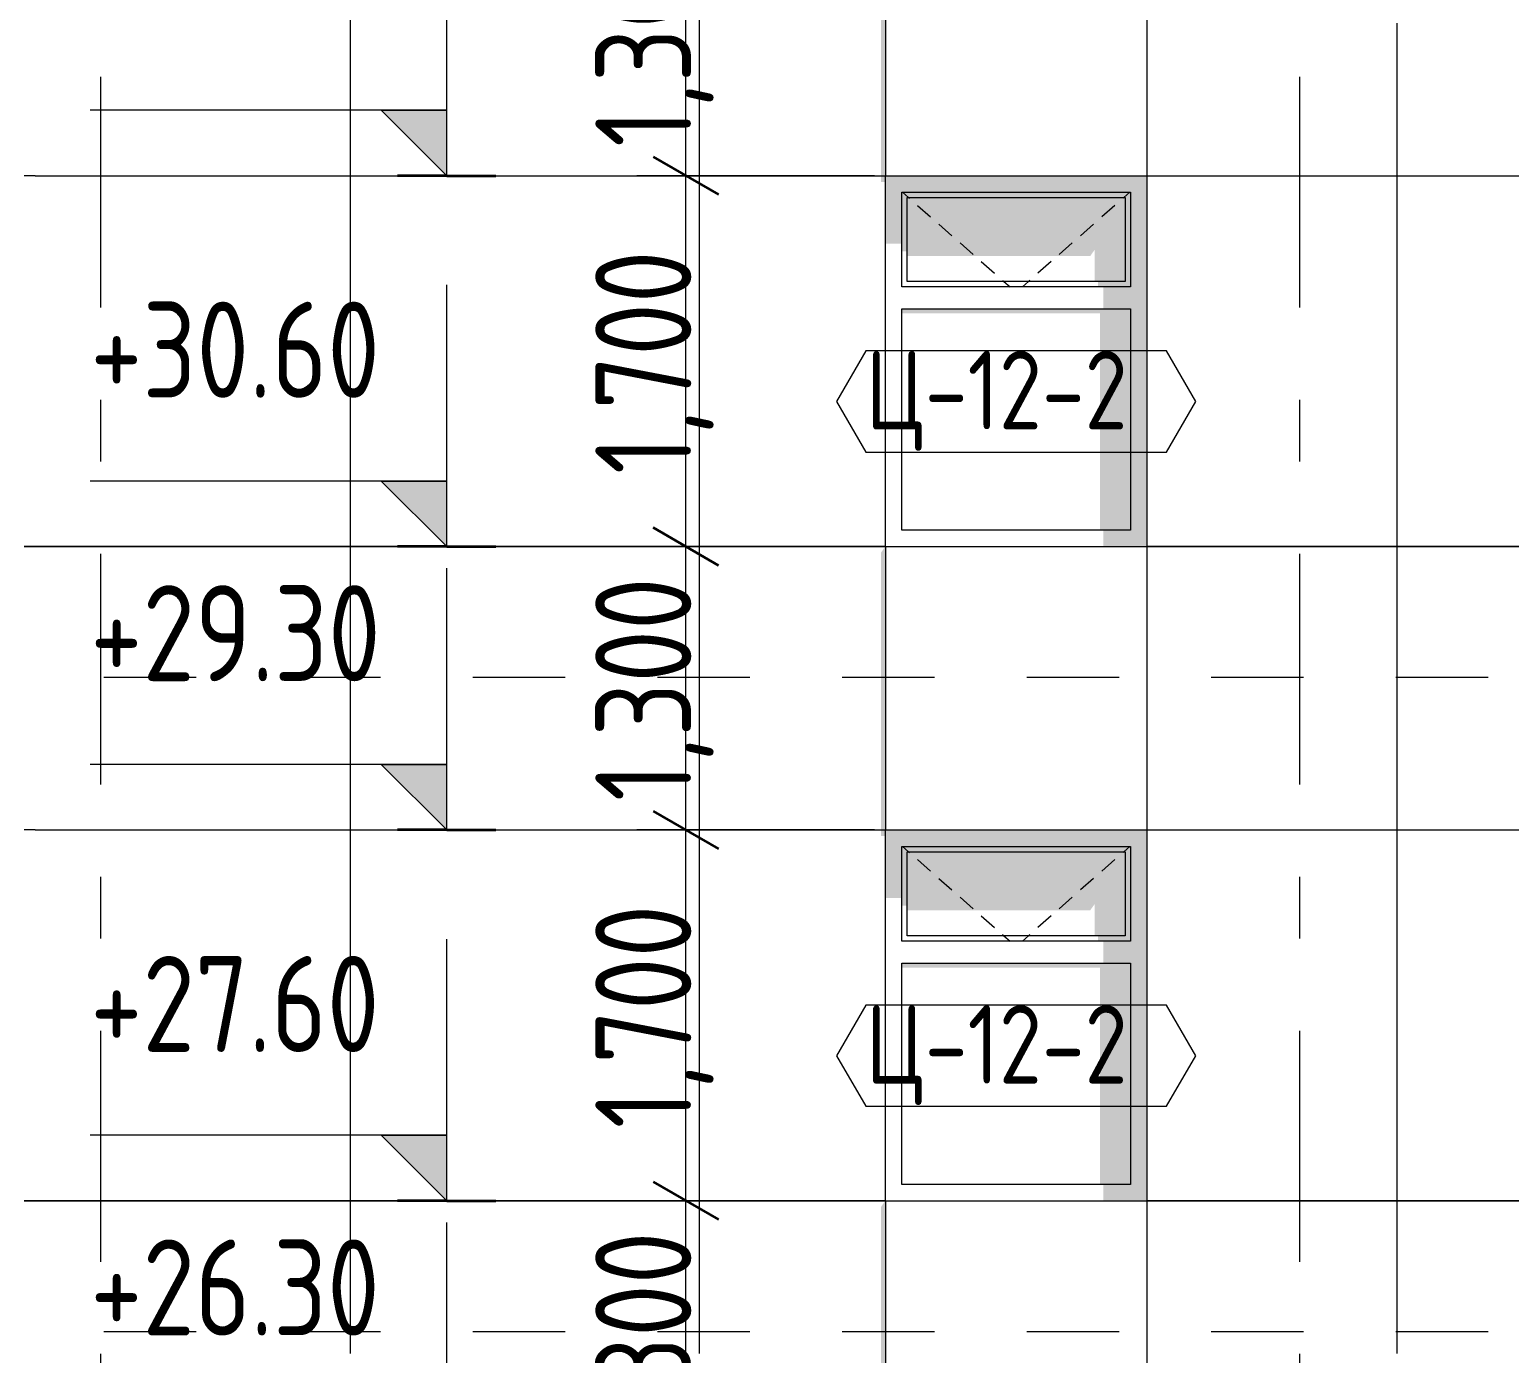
# Model space of a CAD drawing. Header units: millimetres. Extents: x 18162 to 7085488, y 72188 to 247925.
# Drawn here: x 5953633 to 5960420, y 118456 to 124526 of the extents above; entities that cross this region are included whole.
import ezdxf
from ezdxf.enums import TextEntityAlignment as Align

# ---------------------------------------------------------------- set-up
doc = ezdxf.new("R2010")
doc.units = ezdxf.units.MM
doc.header["$MEASUREMENT"] = 0
doc.linetypes.add('Dashed', pattern=[423.333333, 211.666667, -211.666667])
doc.linetypes.add('Double Dashed', pattern=[1093.611073, 529.166651, -211.666656, 141.111112, -211.666656])
for name, color, linetype in [('Archicad Windows', 7, 'Continuous'), ('Structural - Bearing', 7, 'Continuous'), ('Structural - Grid', 7, 'Continuous')]:
    doc.layers.add(name, color=color, linetype=linetype)
doc.styles.add('GENERATED_STYLE_3', font='', dxfattribs={"width": 0.8})
doc.styles.get('GENERATED_STYLE_3').set_extended_font_data('ISOCPEUR MON')
doc.dimstyles.new('GENERATED_STYLE__32', dxfattribs={"dimtxt": 440.00001, "dimasz": 228, "dimexe": 0.18, "dimexo": 50, "dimgap": 0, "dimtad": 1, "dimdec": 0, "dimzin": 0, "dimdsep": 46, "dimtxsty": 'GENERATED_STYLE_3', "dimblk": 'ARROWHEAD_2', "dimblk1": 'ARROWHEAD_2', "dimblk2": 'ARROWHEAD_2', "dimcen": 0.09, "dimclrd": 13, "dimclre": 13, "dimclrt": 13, "dimadec": 0, "dimazin": 0, "dimtfac": 1, "dimtdec": 4, "dimtmove": 0, "dimatfit": 3, "dimfxl": 1, "dimtolj": 1, "dimtzin": 0, "dimarcsym": 0})

# ---------------------------------------------------------------- blocks, each defined once
blk = doc.blocks.new('*X2851', base_point=(6050603.8, 91556.2))
at = {"layer": 'Structural - Bearing', "color": 8, "linetype": 'Continuous', "lineweight": 13}
for p, q in [((5953658.1, 120856.2), (5953608.1, 120856.2)), ((5953658.1, 119156.2), (5953608.1, 119156.2)), ((5953608.1, 119156.2), (5953658.1, 119156.2))]:
    blk.add_line(p, q, dxfattribs=at)
blk = doc.blocks.new('*X2852', base_point=(6050603.8, 91556.2))
at = {"layer": 'Structural - Bearing', "color": 8, "linetype": 'Continuous', "lineweight": 13}
for p, q in [((5955103.8, 121456.2), (5955103.8, 119156.2)), ((5956703.8, 121456.2), (5956703.8, 119156.2)), ((5953658.1, 120856.2), (5954603.8, 120856.2)), ((5954603.8, 120856.2), (5955103.8, 120856.2)), ((5955103.8, 120856.2), (5956203.8, 120856.2)), ((5956203.8, 120856.2), (5956703.8, 120856.2)), ((5956703.8, 120856.2), (5957558.1, 120856.2)), ((5953658.1, 119156.2), (5954603.8, 119156.2)), ((5954603.8, 119156.2), (5953658.1, 119156.2)), ((5955103.8, 119156.2), (5954603.8, 119156.2)), ((5954603.8, 119156.2), (5955103.8, 119156.2)), ((5955103.8, 119156.2), (5956203.8, 119156.2)), ((5955103.8, 119156.2), (5955103.8, 118556.2)), ((5956203.8, 119156.2), (5955103.8, 119156.2)), ((5956703.8, 119156.2), (5956203.8, 119156.2)), ((5956203.8, 119156.2), (5956703.8, 119156.2)), ((5956703.8, 119156.2), (5957558.1, 119156.2)), ((5956703.8, 119156.2), (5956703.8, 118556.2)), ((5957558.1, 119156.2), (5956703.8, 119156.2)), ((5955103.8, 118556.2), (5955103.8, 118456.2)), ((5956703.8, 118556.2), (5956703.8, 118456.2))]:
    blk.add_line(p, q, dxfattribs=at)
blk = doc.blocks.new('*X2853', base_point=(6050603.8, 91556.2))
at = {"layer": 'Structural - Bearing', "color": 8, "linetype": 'Continuous', "lineweight": 13}
for p, q in [((5959903.8, 121456.2), (5959903.8, 119156.2)), ((5958758.1, 120856.2), (5959403.8, 120856.2)), ((5959403.8, 120856.2), (5959903.8, 120856.2)), ((5959903.8, 120856.2), (5960558.1, 120856.2)), ((5958758.1, 119156.2), (5959403.8, 119156.2)), ((5959403.8, 119156.2), (5958758.1, 119156.2)), ((5959903.8, 119156.2), (5959403.8, 119156.2)), ((5959403.8, 119156.2), (5959903.8, 119156.2)), ((5959903.8, 119156.2), (5960558.1, 119156.2)), ((5959903.8, 119156.2), (5959903.8, 118556.2)), ((5960558.1, 119156.2), (5959903.8, 119156.2)), ((5959903.8, 118556.2), (5959903.8, 118456.2))]:
    blk.add_line(p, q, dxfattribs=at)
blk = doc.blocks.new('*X2858', base_point=(6050603.8, 91556.2))
at = {"layer": 'Structural - Bearing', "color": 8, "linetype": 'Continuous', "lineweight": 13}
for p, q in [((5953658.1, 123856.2), (5953608.1, 123856.2)), ((5953658.1, 122156.2), (5953608.1, 122156.2)), ((5953608.1, 122156.2), (5953658.1, 122156.2))]:
    blk.add_line(p, q, dxfattribs=at)
blk = doc.blocks.new('*X2859', base_point=(6050603.8, 91556.2))
at = {"layer": 'Structural - Bearing', "color": 8, "linetype": 'Continuous', "lineweight": 13}
for p, q in [((5955103.8, 124456.2), (5955103.8, 122156.2)), ((5956703.8, 124456.2), (5956703.8, 122156.2)), ((5953658.1, 123856.2), (5954603.8, 123856.2)), ((5954603.8, 123856.2), (5955103.8, 123856.2)), ((5955103.8, 123856.2), (5956203.8, 123856.2)), ((5956203.8, 123856.2), (5956703.8, 123856.2)), ((5956703.8, 123856.2), (5957558.1, 123856.2)), ((5953658.1, 122156.2), (5954603.8, 122156.2)), ((5954603.8, 122156.2), (5953658.1, 122156.2)), ((5955103.8, 122156.2), (5954603.8, 122156.2)), ((5954603.8, 122156.2), (5955103.8, 122156.2)), ((5955103.8, 122156.2), (5956203.8, 122156.2)), ((5955103.8, 122156.2), (5955103.8, 121556.2)), ((5956203.8, 122156.2), (5955103.8, 122156.2)), ((5956703.8, 122156.2), (5956203.8, 122156.2)), ((5956203.8, 122156.2), (5956703.8, 122156.2)), ((5956703.8, 122156.2), (5957558.1, 122156.2)), ((5956703.8, 122156.2), (5956703.8, 121556.2)), ((5957558.1, 122156.2), (5956703.8, 122156.2)), ((5955103.8, 121556.2), (5955103.8, 121456.2)), ((5956703.8, 121556.2), (5956703.8, 121456.2))]:
    blk.add_line(p, q, dxfattribs=at)
blk = doc.blocks.new('*X2860', base_point=(6050603.8, 91556.2))
at = {"layer": 'Structural - Bearing', "color": 8, "linetype": 'Continuous', "lineweight": 13}
for p, q in [((5959903.8, 124456.2), (5959903.8, 122156.2)), ((5958758.1, 123856.2), (5959403.8, 123856.2)), ((5959403.8, 123856.2), (5959903.8, 123856.2)), ((5959903.8, 123856.2), (5960558.1, 123856.2)), ((5958758.1, 122156.2), (5959403.8, 122156.2)), ((5959403.8, 122156.2), (5958758.1, 122156.2)), ((5959903.8, 122156.2), (5959403.8, 122156.2)), ((5959403.8, 122156.2), (5959903.8, 122156.2)), ((5959903.8, 122156.2), (5960558.1, 122156.2)), ((5959903.8, 122156.2), (5959903.8, 121556.2)), ((5960558.1, 122156.2), (5959903.8, 122156.2)), ((5959903.8, 121556.2), (5959903.8, 121456.2))]:
    blk.add_line(p, q, dxfattribs=at)
blk = doc.blocks.new('*X2866', base_point=(6050603.8, 91556.2))
at = {"layer": 'Structural - Bearing', "color": 8, "linetype": 'Continuous', "lineweight": 13}
for p, q in [((5955103.8, 127456.2), (5955103.8, 125156.2)), ((5956703.8, 127456.2), (5956703.8, 125156.2)), ((5953658.1, 126856.2), (5954603.8, 126856.2)), ((5954603.8, 126856.2), (5955103.8, 126856.2)), ((5955103.8, 126856.2), (5956203.8, 126856.2)), ((5956203.8, 126856.2), (5956703.8, 126856.2)), ((5956703.8, 126856.2), (5957558.1, 126856.2)), ((5953658.1, 125156.2), (5954603.8, 125156.2)), ((5954603.8, 125156.2), (5953658.1, 125156.2)), ((5955103.8, 125156.2), (5954603.8, 125156.2)), ((5954603.8, 125156.2), (5955103.8, 125156.2)), ((5955103.8, 125156.2), (5956203.8, 125156.2)), ((5955103.8, 125156.2), (5955103.8, 124556.2)), ((5956203.8, 125156.2), (5955103.8, 125156.2)), ((5956703.8, 125156.2), (5956203.8, 125156.2)), ((5956203.8, 125156.2), (5956703.8, 125156.2)), ((5956703.8, 125156.2), (5957558.1, 125156.2)), ((5956703.8, 125156.2), (5956703.8, 124556.2)), ((5957558.1, 125156.2), (5956703.8, 125156.2)), ((5955103.8, 124556.2), (5955103.8, 124456.2)), ((5956703.8, 124556.2), (5956703.8, 124456.2))]:
    blk.add_line(p, q, dxfattribs=at)
blk = doc.blocks.new('*X2867', base_point=(6050603.8, 91556.2))
at = {"layer": 'Structural - Bearing', "color": 8, "linetype": 'Continuous', "lineweight": 13}
blk.add_line((5959903.8, 124556.2), (5959903.8, 124456.2), dxfattribs=at)
blk = doc.blocks.new('*D3032', base_point=(6050603.8, 91556.2))
at = {"color": 12, "linetype": 'Continuous', "lineweight": 35}
for p, q in [((5956492.8, 119242.8), (5956792.8, 119069.6)), ((5956492.8, 117942.8), (5956792.8, 117769.6))]:
    blk.add_line(p, q, dxfattribs=at)
at = {"color": 13, "linetype": 'Continuous', "lineweight": 13}
for p, q in [((5957508.1, 119156.2), (5956417.8, 119156.2)), ((5956642.8, 117856.2), (5956642.8, 119156.2)), ((5957508.1, 117856.2), (5956417.8, 117856.2))]:
    blk.add_line(p, q, dxfattribs=at)
at = {"color": 13, "lineweight": 13, "insert": (5956770.3, 117988), "char_height": 440, "attachment_point": 7, "rotation": 90, "style": 'GENERATED_STYLE_3'}
blk.add_mtext('\\A1;{\\pql;\\fISOCPEUR MON|b0|i0|c0|p0;\\W0.800000;1,300}', dxfattribs=at)
blk = doc.blocks.new('ARROWHEAD_2')
at = {"color": 0, "linetype": 'Continuous', "lineweight": 0}
for p, q in [((-0.378, -0.655), (0.378, 0.655)), ((0, 0), (-1, 0))]:
    blk.add_line(p, q, dxfattribs=at)
blk = doc.blocks.new('*D3033', base_point=(6050603.8, 91556.2))
at = {"color": 12, "linetype": 'Continuous', "lineweight": 35}
for p, q in [((5956492.8, 120942.8), (5956792.8, 120769.6)), ((5956492.8, 119242.8), (5956792.8, 119069.6))]:
    blk.add_line(p, q, dxfattribs=at)
at = {"color": 13, "linetype": 'Continuous', "lineweight": 13}
for p, q in [((5957508.1, 120856.2), (5956417.8, 120856.2)), ((5956642.8, 119156.2), (5956642.8, 120856.2)), ((5957508.1, 119156.2), (5956417.8, 119156.2))]:
    blk.add_line(p, q, dxfattribs=at)
at = {"color": 13, "lineweight": 13, "insert": (5956770.3, 119488), "char_height": 440, "attachment_point": 7, "rotation": 90, "style": 'GENERATED_STYLE_3'}
blk.add_mtext('\\A1;{\\pql;\\fISOCPEUR MON|b0|i0|c0|p0;\\W0.800000;1,700}', dxfattribs=at)
blk = doc.blocks.new('*D3034', base_point=(6050603.8, 91556.2))
at = {"color": 12, "linetype": 'Continuous', "lineweight": 35}
for p, q in [((5956492.8, 122242.8), (5956792.8, 122069.6)), ((5956492.8, 120942.8), (5956792.8, 120769.6))]:
    blk.add_line(p, q, dxfattribs=at)
at = {"color": 13, "linetype": 'Continuous', "lineweight": 13}
for p, q in [((5957508.1, 122156.2), (5956417.8, 122156.2)), ((5956642.8, 120856.2), (5956642.8, 122156.2)), ((5957508.1, 120856.2), (5956417.8, 120856.2))]:
    blk.add_line(p, q, dxfattribs=at)
at = {"color": 13, "lineweight": 13, "insert": (5956770.3, 120988), "char_height": 440, "attachment_point": 7, "rotation": 90, "style": 'GENERATED_STYLE_3'}
blk.add_mtext('\\A1;{\\pql;\\fISOCPEUR MON|b0|i0|c0|p0;\\W0.800000;1,300}', dxfattribs=at)
blk = doc.blocks.new('*D3035', base_point=(6050603.8, 91556.2))
at = {"color": 12, "linetype": 'Continuous', "lineweight": 35}
for p, q in [((5956492.8, 123942.8), (5956792.8, 123769.6)), ((5956492.8, 122242.8), (5956792.8, 122069.6))]:
    blk.add_line(p, q, dxfattribs=at)
at = {"color": 13, "linetype": 'Continuous', "lineweight": 13}
for p, q in [((5957508.1, 123856.2), (5956417.8, 123856.2)), ((5956642.8, 122156.2), (5956642.8, 123856.2)), ((5957508.1, 122156.2), (5956417.8, 122156.2))]:
    blk.add_line(p, q, dxfattribs=at)
at = {"color": 13, "lineweight": 13, "insert": (5956770.3, 122488), "char_height": 440, "attachment_point": 7, "rotation": 90, "style": 'GENERATED_STYLE_3'}
blk.add_mtext('\\A1;{\\pql;\\fISOCPEUR MON|b0|i0|c0|p0;\\W0.800000;1,700}', dxfattribs=at)
blk = doc.blocks.new('*D3036', base_point=(6050603.8, 91556.2))
at = {"color": 12, "linetype": 'Continuous', "lineweight": 35}
for p, q in [((5956492.8, 125242.8), (5956792.8, 125069.6)), ((5956492.8, 123942.8), (5956792.8, 123769.6))]:
    blk.add_line(p, q, dxfattribs=at)
at = {"color": 13, "linetype": 'Continuous', "lineweight": 13}
for p, q in [((5957508.1, 125156.2), (5956417.8, 125156.2)), ((5956642.8, 123856.2), (5956642.8, 125156.2)), ((5957508.1, 123856.2), (5956417.8, 123856.2))]:
    blk.add_line(p, q, dxfattribs=at)
at = {"color": 13, "lineweight": 13, "insert": (5956770.3, 123988), "char_height": 440, "attachment_point": 7, "rotation": 90, "style": 'GENERATED_STYLE_3'}
blk.add_mtext('\\A1;{\\pql;\\fISOCPEUR MON|b0|i0|c0|p0;\\W0.800000;1,300}', dxfattribs=at)
blk = doc.blocks.new('Label_252_3', base_point=(5958158.1, 119587.1))
at = {"color": 13, "linetype": 'Continuous', "lineweight": 13, "flags": 128}
blk.add_lwpolyline([(5957334.2, 119821.3), (5957468.3, 119589.1), (5958847.9, 119589.1), (5958982, 119821.3), (5958847.9, 120053.6), (5957468.3, 120053.6)], close=True, dxfattribs=at)
at = {"color": 13, "lineweight": 13, "insert": (5957468.3, 120052.9), "char_height": 360, "attachment_point": 1, "style": 'GENERATED_STYLE_3'}
blk.add_mtext('\\A1;{\\pql;\\pt0,253000;\\fISOCPEUR MON|b0|i0|c0|p0;\\W0.800000;Ц-12-2\\fISOCPEUR MON|b0|i0|c0|p0;\\W0.800000;\\A1{\\H.66x;\\S^  ;}\\fISOCPEUR MON|b0|i0|c0|p0;\\W0.800000;\\fISOCPEUR MON|b0|i0|c0|p0;\\W0.800000;\\A1{\\H.66x;\\S^  ;}\\fISOCPEUR MON|b0|i0|c0|p0;\\W0.800000; \\fISOCPEUR MON|b0|i0|c0|p0;\\W0.800000;\\fISOCPEUR MON|b0|i0|c0|p0;\\W0.800000;\\fISOCPEUR MON|b0|i0|c0|p0;\\W0.800000;\\fISOCPEUR MON|b0|i0|c0|p0;\\W0.800000;\\fISOCPEUR MON|b0|i0|c0|p0;\\W0.800000;\\fISOCPEUR MON|b0|i0|c0|p0;\\W0.800000;\\fISOCPEUR MON|b0|i0|c0|p0;\\W0.800000;\\fISOCPEUR MON|b0|i0|c0|p0;\\W0.800000;\\fISOCPEUR MON|b0|i0|c0|p0;\\W0.800000;\\fISOCPEUR MON|b0|i0|c0|p0;\\W0.800000;\\fISOCPEUR MON|b0|i0|c0|p0;\\W0.800000;\\fISOCPEUR MON|b0|i0|c0|p0;\\W0.800000;\\fISOCPEUR MON|b0|i0|c0|p0;\\W0.800000;\\fISOCPEUR MON|b0|i0|c0|p0;\\W0.800000;\\fISOCPEUR MON|b0|i0|c0|p0;\\W0.800000;\\fISOCPEUR MON|b0|i0|c0|p0;\\W0.800000;\\fISOCPEUR MON|b0|i0|c0|p0;\\W0.800000;\\fISOCPEUR MON|b0|i0|c0|p0;\\W0.800000;\\fISOCPEUR MON|b0|i0|c0|p0;\\W0.800000;\\fISOCPEUR MON|b0|i0|c0|p0;\\W0.800000;\\fISOCPEUR MON|b0|i0|c0|p0;\\W0.800000;\\fISOCPEUR MON|b0|i0|c0|p0;\\W0.800000;\\fISOCPEUR MON|b0|i0|c0|p0;\\W0.800000;\\fISOCPEUR MON|b0|i0|c0|p0;\\W0.800000;\\fISOCPEUR MON|b0|i0|c0|p0;\\W0.800000;\\fISOCPEUR MON|b0|i0|c0|p0;\\W0.800000;\\fISOCPEUR MON|b0|i0|c0|p0;\\W0.800000;\\fISOCPEUR MON|b0|i0|c0|p0;\\W0.800000;\\fISOCPEUR MON|b0|i0|c0|p0;\\W0.800000;\\fISOCPEUR MON|b0|i0|c0|p0;\\W0.800000;\\fISOCPEUR MON|b0|i0|c0|p0;\\W0.800000;\\fISOCPEUR MON|b0|i0|c0|p0;\\W0.800000;\\fISOCPEUR MON|b0|i0|c0|p0;\\W0.800000;\\fISOCPEUR MON|b0|i0|c0|p0;\\W0.800000;\\fISOCPEUR MON|b0|i0|c0|p0;\\W0.800000;\\fISOCPEUR MON|b0|i0|c0|p0;\\W0.800000;\\fISOCPEUR MON|b0|i0|c0|p0;\\W0.800000;\\fISOCPEUR MON|b0|i0|c0|p0;\\W0.800000;\\fISOCPEUR MON|b0|i0|c0|p0;\\W0.800000;\\fISOCPEUR MON|b0|i0|c0|p0;\\W0.800000;\\fISOCPEUR MON|b0|i0|c0|p0;\\W0.800000;\\fISOCPEUR MON|b0|i0|c0|p0;\\W0.800000;\\fISOCPEUR MON|b0|i0|c0|p0;\\W0.800000;}', dxfattribs=at)
blk = doc.blocks.new('Label_254_3', base_point=(5958158.1, 122587.1))
at = {"color": 13, "linetype": 'Continuous', "lineweight": 13, "flags": 128}
blk.add_lwpolyline([(5957334.2, 122821.3), (5957468.3, 122589.1), (5958847.9, 122589.1), (5958982, 122821.3), (5958847.9, 123053.6), (5957468.3, 123053.6)], close=True, dxfattribs=at)
at = {"color": 13, "lineweight": 13, "insert": (5957468.3, 123052.9), "char_height": 360, "attachment_point": 1, "style": 'GENERATED_STYLE_3'}
blk.add_mtext('\\A1;{\\pql;\\pt0,253000;\\fISOCPEUR MON|b0|i0|c0|p0;\\W0.800000;Ц-12-2\\fISOCPEUR MON|b0|i0|c0|p0;\\W0.800000;\\A1{\\H.66x;\\S^  ;}\\fISOCPEUR MON|b0|i0|c0|p0;\\W0.800000;\\fISOCPEUR MON|b0|i0|c0|p0;\\W0.800000;\\A1{\\H.66x;\\S^  ;}\\fISOCPEUR MON|b0|i0|c0|p0;\\W0.800000; \\fISOCPEUR MON|b0|i0|c0|p0;\\W0.800000;\\fISOCPEUR MON|b0|i0|c0|p0;\\W0.800000;\\fISOCPEUR MON|b0|i0|c0|p0;\\W0.800000;\\fISOCPEUR MON|b0|i0|c0|p0;\\W0.800000;\\fISOCPEUR MON|b0|i0|c0|p0;\\W0.800000;\\fISOCPEUR MON|b0|i0|c0|p0;\\W0.800000;\\fISOCPEUR MON|b0|i0|c0|p0;\\W0.800000;\\fISOCPEUR MON|b0|i0|c0|p0;\\W0.800000;\\fISOCPEUR MON|b0|i0|c0|p0;\\W0.800000;\\fISOCPEUR MON|b0|i0|c0|p0;\\W0.800000;\\fISOCPEUR MON|b0|i0|c0|p0;\\W0.800000;\\fISOCPEUR MON|b0|i0|c0|p0;\\W0.800000;\\fISOCPEUR MON|b0|i0|c0|p0;\\W0.800000;\\fISOCPEUR MON|b0|i0|c0|p0;\\W0.800000;\\fISOCPEUR MON|b0|i0|c0|p0;\\W0.800000;\\fISOCPEUR MON|b0|i0|c0|p0;\\W0.800000;\\fISOCPEUR MON|b0|i0|c0|p0;\\W0.800000;\\fISOCPEUR MON|b0|i0|c0|p0;\\W0.800000;\\fISOCPEUR MON|b0|i0|c0|p0;\\W0.800000;\\fISOCPEUR MON|b0|i0|c0|p0;\\W0.800000;\\fISOCPEUR MON|b0|i0|c0|p0;\\W0.800000;\\fISOCPEUR MON|b0|i0|c0|p0;\\W0.800000;\\fISOCPEUR MON|b0|i0|c0|p0;\\W0.800000;\\fISOCPEUR MON|b0|i0|c0|p0;\\W0.800000;\\fISOCPEUR MON|b0|i0|c0|p0;\\W0.800000;\\fISOCPEUR MON|b0|i0|c0|p0;\\W0.800000;\\fISOCPEUR MON|b0|i0|c0|p0;\\W0.800000;\\fISOCPEUR MON|b0|i0|c0|p0;\\W0.800000;\\fISOCPEUR MON|b0|i0|c0|p0;\\W0.800000;\\fISOCPEUR MON|b0|i0|c0|p0;\\W0.800000;\\fISOCPEUR MON|b0|i0|c0|p0;\\W0.800000;\\fISOCPEUR MON|b0|i0|c0|p0;\\W0.800000;\\fISOCPEUR MON|b0|i0|c0|p0;\\W0.800000;\\fISOCPEUR MON|b0|i0|c0|p0;\\W0.800000;\\fISOCPEUR MON|b0|i0|c0|p0;\\W0.800000;\\fISOCPEUR MON|b0|i0|c0|p0;\\W0.800000;\\fISOCPEUR MON|b0|i0|c0|p0;\\W0.800000;\\fISOCPEUR MON|b0|i0|c0|p0;\\W0.800000;\\fISOCPEUR MON|b0|i0|c0|p0;\\W0.800000;\\fISOCPEUR MON|b0|i0|c0|p0;\\W0.800000;\\fISOCPEUR MON|b0|i0|c0|p0;\\W0.800000;\\fISOCPEUR MON|b0|i0|c0|p0;\\W0.800000;\\fISOCPEUR MON|b0|i0|c0|p0;\\W0.800000;}', dxfattribs=at)
blk = doc.blocks.new('Standard grid marker[380]_3', base_point=(5953958.1, 151556.2))
at = {"layer": 'Structural - Grid', "color": 13, "linetype": 'Double Dashed', "lineweight": 13, "ltscale": 2}
blk.add_line((5953958.1, 150556.2), (5953958.1, 87056.2), dxfattribs=at)
at = {"layer": 'Structural - Grid', "color": 13, "lineweight": 13, "style": 'GENERATED_STYLE_3'}
blk.add_attdef('AC_MarkerText_1', text='', height=500, rotation=360, dxfattribs=at).set_placement((5953958.1, 85706.2), align=Align.TOP_CENTER)
blk = doc.blocks.new('Standard grid marker[381]_3', base_point=(5959458.1, 151556.2))
at = {"layer": 'Structural - Grid', "color": 13, "linetype": 'Double Dashed', "lineweight": 13, "ltscale": 2}
blk.add_line((5959458.1, 150556.2), (5959458.1, 87056.2), dxfattribs=at)
at = {"layer": 'Structural - Grid', "color": 13, "lineweight": 13, "style": 'GENERATED_STYLE_3'}
blk.add_attdef('AC_MarkerText_1', text='', height=500, rotation=360, dxfattribs=at).set_placement((5959458.1, 85706.2), align=Align.TOP_CENTER)

msp = doc.modelspace()

# ---------------------------------------------------------------- hatches: boundary and pattern name
at = {"linetype": 'Continuous', "lineweight": 13}
for points in [[(5955546.2, 123856.2), (5955546.2, 124156.2), (5955246.2, 124156.2)], [(5955546.2, 122156.2), (5955546.2, 122456.2), (5955246.2, 122456.2)], [(5955546.2, 120856.2), (5955546.2, 121156.2), (5955246.2, 121156.2)], [(5955546.2, 119156.2), (5955546.2, 119456.2), (5955246.2, 119456.2)]]:
    msp.add_hatch(color=13, dxfattribs=at).paths.add_polyline_path(points)
at = {"layer": 'Archicad Windows', "linetype": 'Continuous', "lineweight": 0}
for points in [[(5957558.1, 123856.2), (5957558.1, 123781.2), (5957633.1, 123781.2), (5958683.1, 123781.2), (5958758.1, 123781.2), (5958758.1, 123856.2)], [(5957633.1, 123781.2), (5957558.1, 123781.2), (5957558.1, 123545), (5957633.1, 123545)], [(5957633.1, 123781.2), (5957633.1, 123756.2), (5957658.1, 123756.2), (5958658.1, 123756.2), (5958683.1, 123756.2), (5958683.1, 123781.2)], [(5957658.1, 123756.2), (5957633.1, 123756.2), (5957633.1, 123509.7), (5957658.1, 123509.7)], [(5958658.1, 123756.2), (5957658.1, 123756.2), (5957658.1, 123488.5), (5958498.1, 123488.5), (5958518.1, 123516.8), (5958518.1, 123371.2), (5958658.1, 123371.2)], [(5958658.1, 123756.2), (5958658.1, 123371.2), (5958683.1, 123371.2), (5958683.1, 123756.2)], [(5958758.1, 122231.2), (5958758.1, 123781.2), (5958683.1, 123781.2), (5958683.1, 123346.2), (5958683.1, 123246.2), (5958683.1, 122231.2)], [(5958683.1, 123371.2), (5958533.1, 123371.2), (5958533.1, 123346.2), (5958683.1, 123346.2)], [(5958558.1, 123346.2), (5958558.1, 123246.2), (5958683.1, 123246.2), (5958683.1, 123346.2)], [(5957633.1, 123225), (5958543.1, 123225), (5958543.1, 122231.2), (5958683.1, 122231.2), (5958683.1, 123246.2), (5957633.1, 123246.2)], [(5958758.1, 122231.2), (5958558.1, 122231.2), (5958558.1, 122156.2), (5958758.1, 122156.2)], [(5957558.1, 120856.2), (5957558.1, 120781.2), (5957633.1, 120781.2), (5958683.1, 120781.2), (5958758.1, 120781.2), (5958758.1, 120856.2)], [(5957558.1, 120781.2), (5957558.1, 120545), (5957633.1, 120545), (5957633.1, 120781.2)], [(5957633.1, 120781.2), (5957633.1, 120756.2), (5957658.1, 120756.2), (5958658.1, 120756.2), (5958683.1, 120756.2), (5958683.1, 120781.2)], [(5957658.1, 120756.2), (5957633.1, 120756.2), (5957633.1, 120509.7), (5957658.1, 120509.7)], [(5958658.1, 120756.2), (5957658.1, 120756.2), (5957658.1, 120488.5), (5958498.1, 120488.5), (5958518.1, 120516.8), (5958518.1, 120371.2), (5958658.1, 120371.2)], [(5958658.1, 120756.2), (5958658.1, 120371.2), (5958683.1, 120371.2), (5958683.1, 120756.2)], [(5958758.1, 119231.2), (5958758.1, 120781.2), (5958683.1, 120781.2), (5958683.1, 120346.2), (5958683.1, 120246.2), (5958683.1, 119231.2)], [(5958683.1, 120371.2), (5958533.1, 120371.2), (5958533.1, 120346.2), (5958683.1, 120346.2)], [(5958558.1, 120346.2), (5958558.1, 120246.2), (5958683.1, 120246.2), (5958683.1, 120346.2)], [(5957633.1, 120246.2), (5957633.1, 120225), (5958543.1, 120225), (5958543.1, 119231.2), (5958683.1, 119231.2), (5958683.1, 120246.2)], [(5958558.1, 119231.2), (5958558.1, 119156.2), (5958758.1, 119156.2), (5958758.1, 119231.2)]]:
    msp.add_hatch(color=49, dxfattribs=at).paths.add_polyline_path(points)
at = {"layer": 'Structural - Bearing', "linetype": 'Continuous', "lineweight": 0}
for points in [[(5957558.1, 125156.2), (5957538.1, 125127.9), (5957538.1, 124456.2), (5957558.1, 124456.2)], [(5957538.1, 123827.9), (5957558.1, 123827.9), (5957558.1, 124456.2), (5957538.1, 124456.2)], [(5957538.1, 122127.9), (5957538.1, 121456.2), (5957558.1, 121456.2), (5957558.1, 122156.2)], [(5957538.1, 120827.9), (5957558.1, 120827.9), (5957558.1, 121456.2), (5957538.1, 121456.2)], [(5957538.1, 119127.9), (5957538.1, 118456.2), (5957558.1, 118456.2), (5957558.1, 119156.2)], [(5957538.1, 118456.2), (5957538.1, 117827.9), (5957558.1, 117827.9), (5957558.1, 118456.2)]]:
    msp.add_hatch(color=49, dxfattribs=at).paths.add_polyline_path(points)

# ---------------------------------------------------------------- linework, layer by layer
at = {"color": 13, "linetype": 'Continuous', "lineweight": 13}
for p, q in [((5955546.2, 123856.2), (5955546.2, 125056.2)), ((5955546.2, 124156.2), (5953911.3, 124156.2)), ((5955546.2, 123856.2), (5955246.2, 124156.2)), ((5955246.2, 124156.2), (5955546.2, 124156.2)), ((5955546.2, 122156.2), (5955546.2, 123356.2)), ((5955546.2, 122456.2), (5953911.3, 122456.2)), ((5955546.2, 122156.2), (5955246.2, 122456.2)), ((5955246.2, 122456.2), (5955546.2, 122456.2)), ((5955546.2, 120856.2), (5955546.2, 122056.2)), ((5955546.2, 121156.2), (5953911.3, 121156.2)), ((5955546.2, 120856.2), (5955246.2, 121156.2)), ((5955246.2, 121156.2), (5955546.2, 121156.2)), ((5955546.2, 119156.2), (5955546.2, 120356.2)), ((5955546.2, 119456.2), (5953911.3, 119456.2)), ((5955546.2, 119156.2), (5955246.2, 119456.2)), ((5955246.2, 119456.2), (5955546.2, 119456.2)), ((5955546.2, 117856.2), (5955546.2, 119056.2))]:
    msp.add_line(p, q, dxfattribs=at)
at = {"color": 12, "linetype": 'Continuous', "lineweight": 35}
for p, q in [((5955546.2, 123856.2), (5955321.2, 123856.2)), ((5955546.2, 123856.2), (5955771.2, 123856.2)), ((5955546.2, 122156.2), (5955321.2, 122156.2)), ((5955546.2, 122156.2), (5955771.2, 122156.2)), ((5955546.2, 120856.2), (5955321.2, 120856.2)), ((5955546.2, 120856.2), (5955771.2, 120856.2)), ((5955546.2, 119156.2), (5955321.2, 119156.2)), ((5955546.2, 119156.2), (5955771.2, 119156.2))]:
    msp.add_line(p, q, dxfattribs=at)
at = {"color": 8, "linetype": 'Dashed', "lineweight": 13, "ltscale": 2}
for p, q in [((5948046.5, 121556.2), (5978885, 121556.2)), ((5948046.5, 118556.2), (5978885, 118556.2))]:
    msp.add_line(p, q, dxfattribs=at)
at = {"layer": 'Archicad Windows', "color": 7, "linetype": 'Continuous', "lineweight": 13}
for p, q in [((5957558.1, 122156.2), (5957558.1, 123856.2)), ((5958758.1, 123856.2), (5958758.1, 122156.2)), ((5957558.1, 119156.2), (5957558.1, 120856.2)), ((5958758.1, 120856.2), (5958758.1, 119156.2))]:
    msp.add_line(p, q, dxfattribs=at)
at = {"layer": 'Archicad Windows', "color": 7, "linetype": 'Continuous', "lineweight": 9}
for p, q in [((5957633.1, 123346.2), (5957633.1, 123781.2)), ((5957633.1, 123781.2), (5958683.1, 123781.2)), ((5957636.5, 123781.2), (5957664.8, 123756.2)), ((5957658.1, 123371.2), (5957658.1, 123756.2)), ((5957658.1, 123756.2), (5958658.1, 123756.2)), ((5957664.8, 123756.2), (5957668.1, 123753.3)), ((5958651.4, 123756.2), (5958648.1, 123753.3)), ((5958679.8, 123781.2), (5958651.4, 123756.2)), ((5958658.1, 123756.2), (5958658.1, 123371.2)), ((5958683.1, 123781.2), (5958683.1, 123346.2)), ((5957705.6, 123720.2), (5957765.6, 123667.3)), ((5958610.6, 123720.2), (5958550.6, 123667.3)), ((5957803.1, 123634.2), (5957863.1, 123581.3)), ((5958513.1, 123634.2), (5958453.1, 123581.3)), ((5957900.6, 123548.2), (5957960.6, 123495.3)), ((5958415.6, 123548.2), (5958355.6, 123495.3)), ((5957998.1, 123462.3), (5958058.1, 123409.3)), ((5958318.1, 123462.3), (5958258.1, 123409.3)), ((5958683.1, 123346.2), (5957633.1, 123346.2)), ((5958658.1, 123371.2), (5957658.1, 123371.2)), ((5958095.6, 123376.3), (5958098.1, 123374.1)), ((5958098.1, 123374.1), (5958101.4, 123371.2)), ((5958101.4, 123371.2), (5958129.8, 123346.2)), ((5958214.8, 123371.2), (5958186.5, 123346.2)), ((5958218.1, 123374.1), (5958214.8, 123371.2)), ((5958220.6, 123376.3), (5958218.1, 123374.1)), ((5957633.1, 122231.2), (5957633.1, 123246.2)), ((5957633.1, 123246.2), (5958683.1, 123246.2)), ((5958683.1, 123246.2), (5958683.1, 122231.2)), ((5958683.1, 122231.2), (5957633.1, 122231.2)), ((5957633.1, 120346.2), (5957633.1, 120781.2)), ((5957633.1, 120781.2), (5958683.1, 120781.2)), ((5957636.5, 120781.2), (5957664.8, 120756.2)), ((5957658.1, 120371.2), (5957658.1, 120756.2)), ((5957658.1, 120756.2), (5958658.1, 120756.2)), ((5957664.8, 120756.2), (5957668.1, 120753.3)), ((5958651.4, 120756.2), (5958648.1, 120753.3)), ((5958679.8, 120781.2), (5958651.4, 120756.2)), ((5958658.1, 120756.2), (5958658.1, 120371.2)), ((5958683.1, 120781.2), (5958683.1, 120346.2)), ((5957705.6, 120720.2), (5957765.6, 120667.3)), ((5958610.6, 120720.2), (5958550.6, 120667.3)), ((5957803.1, 120634.2), (5957863.1, 120581.3)), ((5958513.1, 120634.2), (5958453.1, 120581.3)), ((5957900.6, 120548.2), (5957960.6, 120495.3)), ((5958415.6, 120548.2), (5958355.6, 120495.3)), ((5957998.1, 120462.3), (5958058.1, 120409.3)), ((5958318.1, 120462.3), (5958258.1, 120409.3)), ((5958683.1, 120346.2), (5957633.1, 120346.2)), ((5958658.1, 120371.2), (5957658.1, 120371.2)), ((5958095.6, 120376.3), (5958098.1, 120374.1)), ((5958098.1, 120374.1), (5958101.4, 120371.2)), ((5958101.4, 120371.2), (5958129.8, 120346.2)), ((5958214.8, 120371.2), (5958186.5, 120346.2)), ((5958218.1, 120374.1), (5958214.8, 120371.2)), ((5958220.6, 120376.3), (5958218.1, 120374.1)), ((5957633.1, 119231.2), (5957633.1, 120246.2)), ((5957633.1, 120246.2), (5958683.1, 120246.2)), ((5958683.1, 120246.2), (5958683.1, 119231.2)), ((5958683.1, 119231.2), (5957633.1, 119231.2))]:
    msp.add_line(p, q, dxfattribs=at)
at = {"layer": 'Structural - Bearing', "color": 7, "linetype": 'Continuous', "lineweight": 13}
for p, q in [((5957558.1, 125156.2), (5957558.1, 123856.2)), ((5958758.1, 125156.2), (5958758.1, 123856.2)), ((5957558.1, 123856.2), (5958758.1, 123856.2)), ((5957558.1, 122156.2), (5958758.1, 122156.2)), ((5957558.1, 122156.2), (5957558.1, 120856.2)), ((5958758.1, 122156.2), (5958758.1, 120856.2)), ((5957558.1, 120856.2), (5958758.1, 120856.2)), ((5957558.1, 119156.2), (5958758.1, 119156.2)), ((5957558.1, 119156.2), (5957558.1, 117856.2)), ((5958758.1, 119156.2), (5958758.1, 117856.2))]:
    msp.add_line(p, q, dxfattribs=at)

# ---------------------------------------------------------------- block references
at = {"color": 12, "linetype": 'Continuous', "lineweight": 13}
for name, p in [('Label_254_3', (5958158.1, 122587.1)), ('Label_252_3', (5958158.1, 119587.1))]:
    msp.add_blockref(name, p, dxfattribs=at)
at = {"layer": 'Structural - Bearing', "lineweight": 0}
for name in ['*X2866', '*X2867', '*X2859', '*X2860', '*X2858', '*X2852', '*X2853', '*X2851']:
    msp.add_blockref(name, (6050603.8, 91556.2), dxfattribs=at)
at = {"layer": 'Structural - Grid', "color": 13, "linetype": 'Continuous', "lineweight": 13}
for name, p in [('Standard grid marker[380]_3', (5953958.1, 151556.2)), ('Standard grid marker[381]_3', (5959458.1, 151556.2))]:
    msp.add_blockref(name, p, dxfattribs=at)

# ---------------------------------------------------------------- texts
at = {"color": 13, "lineweight": 13, "char_height": 440, "attachment_point": 7, "style": 'GENERATED_STYLE_3'}
for s, insert in [('\\A1;{\\pql;\\fISOCPEUR MON|b0|i0|c0|p0;\\W0.800000;+30.60}', (5953911.3, 122838.4)), ('\\A1;{\\pql;\\fISOCPEUR MON|b0|i0|c0|p0;\\W0.800000;+29.30}', (5953911.3, 121538.4)), ('\\A1;{\\pql;\\fISOCPEUR MON|b0|i0|c0|p0;\\W0.800000;+27.60}', (5953911.3, 119838.4)), ('\\A1;{\\pql;\\fISOCPEUR MON|b0|i0|c0|p0;\\W0.800000;+26.30}', (5953911.3, 118538.4))]:
    msp.add_mtext(s, dxfattribs=dict(at, insert=insert))

# ---------------------------------------------------------------- dimensions: what is measured, and where the dimension line sits
at = {"color": 13, "linetype": 'Continuous', "lineweight": 13}
for base, p1, p2, picture, middle in [((5956642.8, 125156.2), (5957558.1, 123856.2), (5957558.1, 125156.2), '*D3036', (5956334.8, 124725.1)), ((5956642.8, 123856.2), (5957558.1, 122156.2), (5957558.1, 123856.2), '*D3035', (5956334.8, 123225.1)), ((5956642.8, 122156.2), (5957558.1, 120856.2), (5957558.1, 122156.2), '*D3034', (5956334.8, 121725.1)), ((5956642.8, 120856.2), (5957558.1, 119156.2), (5957558.1, 120856.2), '*D3033', (5956334.8, 120225.1)), ((5956642.8, 119156.2), (5957558.1, 117856.2), (5957558.1, 119156.2), '*D3032', (5956334.8, 118725.1))]:
    dim = msp.add_linear_dim(base=base, p1=p1, p2=p2, angle=90, dimstyle='GENERATED_STYLE__32', dxfattribs=at)
    dim.commit()
    dim.dimension.update_dxf_attribs({"geometry": picture, "text_midpoint": middle, "dimtype": 160, "text_rotation": 90})

doc.saveas('drawing.dxf')
